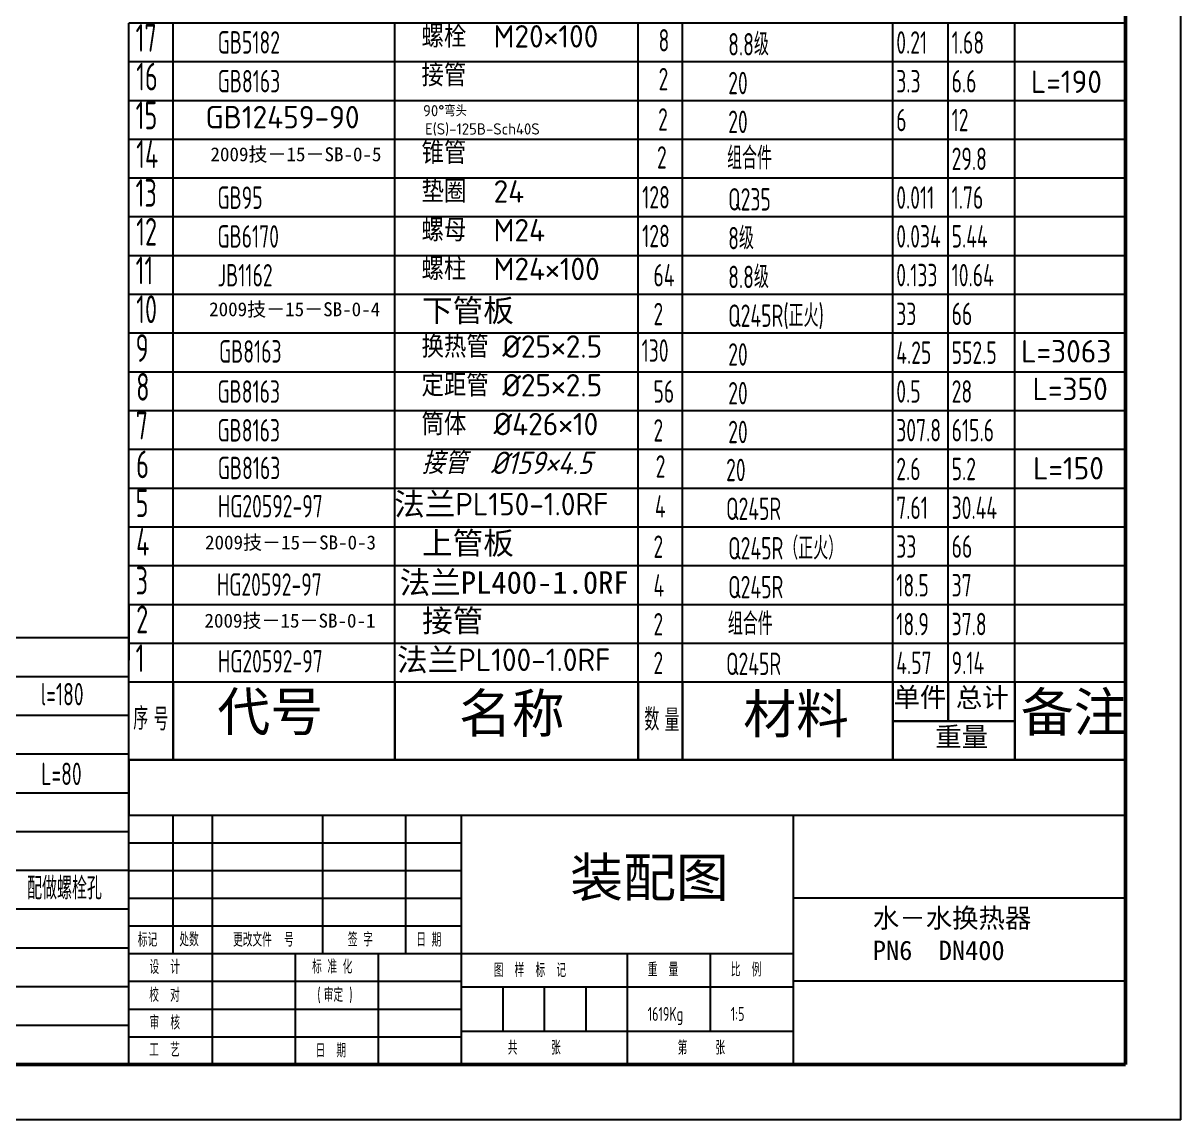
# Model space of a CAD drawing. Header units: millimetres. Extents: x -1137 to 3068, y -1656 to 1314.
# Drawn here: x 2023 to 3068, y -1656 to -666 of the extents above; entities that cross this region are included whole.
import ezdxf

# ---------------------------------------------------------------- set-up
doc = ezdxf.new("R2010")
doc.units = ezdxf.units.MM
doc.styles.add('GB', font='gbeitc.shx', dxfattribs={"bigfont": 'hztxt.shx'})
doc.styles.add('HZ', font='Tssdeng.shx', dxfattribs={"bigfont": 'hztxt.shx'})
doc.styles.get("Standard").update_dxf_attribs({"font": 'Tssdeng.shx', "bigfont": 'hztxt.shx'})
doc.styles.add('标准', font='Tssdeng.shx', dxfattribs={"bigfont": 'hztxt.shx'})

msp = doc.modelspace()

# ---------------------------------------------------------------- linework, layer by layer
at = {"lineweight": -3}
for p, q in [((3068.2, -1655.9), (3068.2, 1314.1)), ((3018.2, -665.9), (2118.2, -665.9)), ((2118.2, -700.9), (2118.2, -665.9)), ((2158.2, -700.9), (2158.2, -665.9)), ((2358.2, -700.9), (2358.2, -665.9)), ((2578.2, -700.9), (2578.2, -665.9)), ((2618.2, -700.9), (2618.2, -665.9)), ((2808.2, -700.9), (2808.2, -665.9)), ((2858.2, -700.9), (2858.2, -665.9)), ((2918.2, -700.9), (2918.2, -665.9)), ((3018.2, -700.9), (3018.2, -665.9)), ((3018.2, -700.9), (2118.2, -700.9)), ((2118.2, -735.9), (2118.2, -700.9)), ((2158.2, -700.9), (2118.2, -700.9)), ((3018.2, -700.9), (2118.2, -700.9)), ((2158.2, -735.9), (2158.2, -700.9)), ((2358.2, -700.9), (2158.2, -700.9)), ((2358.2, -735.9), (2358.2, -700.9)), ((2578.2, -700.9), (2358.2, -700.9)), ((2578.2, -735.9), (2578.2, -700.9)), ((2618.2, -700.9), (2578.2, -700.9)), ((2618.2, -735.9), (2618.2, -700.9)), ((2808.2, -700.9), (2618.2, -700.9)), ((2808.2, -735.9), (2808.2, -700.9)), ((2858.2, -700.9), (2808.2, -700.9)), ((2858.2, -735.9), (2858.2, -700.9)), ((2918.2, -700.9), (2858.2, -700.9)), ((2918.2, -735.9), (2918.2, -700.9)), ((3018.2, -700.9), (2918.2, -700.9)), ((3018.2, -735.9), (3018.2, -700.9)), ((3018.2, -735.9), (2118.2, -735.9)), ((2118.2, -770.9), (2118.2, -735.9)), ((3018.2, -735.9), (2118.2, -735.9)), ((2158.2, -770.9), (2158.2, -735.9)), ((2358.2, -770.9), (2358.2, -735.9)), ((2578.2, -770.9), (2578.2, -735.9)), ((2618.2, -770.9), (2618.2, -735.9)), ((2808.2, -770.9), (2808.2, -735.9)), ((2858.2, -770.9), (2858.2, -735.9)), ((2918.2, -770.9), (2918.2, -735.9)), ((3018.2, -770.9), (3018.2, -735.9)), ((3018.2, -770.9), (2118.2, -770.9)), ((2118.2, -805.9), (2118.2, -770.9)), ((2158.2, -770.9), (2118.2, -770.9)), ((3018.2, -770.9), (2118.2, -770.9)), ((2158.2, -805.9), (2158.2, -770.9)), ((2358.2, -770.9), (2158.2, -770.9)), ((2358.2, -805.9), (2358.2, -770.9)), ((2578.2, -770.9), (2358.2, -770.9)), ((2578.2, -805.9), (2578.2, -770.9)), ((2618.2, -770.9), (2578.2, -770.9)), ((2618.2, -805.9), (2618.2, -770.9)), ((2808.2, -770.9), (2618.2, -770.9)), ((2808.2, -805.9), (2808.2, -770.9)), ((2858.2, -770.9), (2808.2, -770.9)), ((2858.2, -805.9), (2858.2, -770.9)), ((2918.2, -770.9), (2858.2, -770.9)), ((2918.2, -805.9), (2918.2, -770.9)), ((3018.2, -770.9), (2918.2, -770.9)), ((3018.2, -805.9), (3018.2, -770.9)), ((3018.2, -805.9), (2118.2, -805.9)), ((2118.2, -840.9), (2118.2, -805.9)), ((3018.2, -805.9), (2118.2, -805.9)), ((2158.2, -840.9), (2158.2, -805.9)), ((2358.2, -840.9), (2358.2, -805.9)), ((2578.2, -840.9), (2578.2, -805.9)), ((2618.2, -840.9), (2618.2, -805.9)), ((2808.2, -840.9), (2808.2, -805.9)), ((2858.2, -840.9), (2858.2, -805.9)), ((2918.2, -840.9), (2918.2, -805.9)), ((3018.2, -840.9), (3018.2, -805.9)), ((3018.2, -840.9), (2118.2, -840.9)), ((2118.2, -875.9), (2118.2, -840.9)), ((2158.2, -840.9), (2118.2, -840.9)), ((3018.2, -840.9), (2118.2, -840.9)), ((2158.2, -875.9), (2158.2, -840.9)), ((2358.2, -840.9), (2158.2, -840.9)), ((2358.2, -875.9), (2358.2, -840.9)), ((2578.2, -840.9), (2358.2, -840.9)), ((2578.2, -875.9), (2578.2, -840.9)), ((2618.2, -840.9), (2578.2, -840.9)), ((2618.2, -875.9), (2618.2, -840.9)), ((2808.2, -840.9), (2618.2, -840.9)), ((2808.2, -875.9), (2808.2, -840.9)), ((2858.2, -840.9), (2808.2, -840.9)), ((2858.2, -875.9), (2858.2, -840.9)), ((2918.2, -840.9), (2858.2, -840.9)), ((2918.2, -875.9), (2918.2, -840.9)), ((3018.2, -840.9), (2918.2, -840.9)), ((3018.2, -875.9), (3018.2, -840.9)), ((3018.2, -875.9), (2118.2, -875.9)), ((2118.2, -910.9), (2118.2, -875.9)), ((3018.2, -875.9), (2118.2, -875.9)), ((2158.2, -910.9), (2158.2, -875.9)), ((2358.2, -910.9), (2358.2, -875.9)), ((2578.2, -910.9), (2578.2, -875.9)), ((2618.2, -910.9), (2618.2, -875.9)), ((2808.2, -910.9), (2808.2, -875.9)), ((2858.2, -910.9), (2858.2, -875.9)), ((2918.2, -910.9), (2918.2, -875.9)), ((3018.2, -910.9), (3018.2, -875.9)), ((3018.2, -910.9), (2118.2, -910.9)), ((2118.2, -945.9), (2118.2, -910.9)), ((2158.2, -910.9), (2118.2, -910.9)), ((3018.2, -910.9), (2118.2, -910.9)), ((2158.2, -945.9), (2158.2, -910.9)), ((2358.2, -910.9), (2158.2, -910.9)), ((2358.2, -945.9), (2358.2, -910.9)), ((2578.2, -910.9), (2358.2, -910.9)), ((2578.2, -945.9), (2578.2, -910.9)), ((2618.2, -910.9), (2578.2, -910.9)), ((2618.2, -945.9), (2618.2, -910.9)), ((2808.2, -910.9), (2618.2, -910.9)), ((2808.2, -945.9), (2808.2, -910.9)), ((2858.2, -910.9), (2808.2, -910.9)), ((2858.2, -945.9), (2858.2, -910.9)), ((2918.2, -910.9), (2858.2, -910.9)), ((2918.2, -945.9), (2918.2, -910.9)), ((3018.2, -910.9), (2918.2, -910.9)), ((3018.2, -945.9), (3018.2, -910.9)), ((3018.2, -945.9), (2118.2, -945.9)), ((2118.2, -980.9), (2118.2, -945.9)), ((3018.2, -945.9), (2118.2, -945.9)), ((2158.2, -980.9), (2158.2, -945.9)), ((2358.2, -980.9), (2358.2, -945.9)), ((2578.2, -980.9), (2578.2, -945.9)), ((2618.2, -980.9), (2618.2, -945.9)), ((2808.2, -980.9), (2808.2, -945.9)), ((2858.2, -980.9), (2858.2, -945.9)), ((2918.2, -980.9), (2918.2, -945.9)), ((3018.2, -980.9), (3018.2, -945.9)), ((3018.2, -980.9), (2118.2, -980.9)), ((2118.2, -1015.9), (2118.2, -980.9)), ((2158.2, -980.9), (2118.2, -980.9)), ((3018.2, -980.9), (2118.2, -980.9)), ((2158.2, -1015.9), (2158.2, -980.9)), ((2358.2, -980.9), (2158.2, -980.9)), ((2358.2, -1015.9), (2358.2, -980.9)), ((2578.2, -980.9), (2358.2, -980.9)), ((2578.2, -1015.9), (2578.2, -980.9)), ((2618.2, -980.9), (2578.2, -980.9)), ((2618.2, -1015.9), (2618.2, -980.9)), ((2808.2, -980.9), (2618.2, -980.9)), ((2808.2, -1015.9), (2808.2, -980.9)), ((2858.2, -980.9), (2808.2, -980.9)), ((2858.2, -1015.9), (2858.2, -980.9)), ((2918.2, -980.9), (2858.2, -980.9)), ((2918.2, -1015.9), (2918.2, -980.9)), ((3018.2, -980.9), (2918.2, -980.9)), ((3018.2, -1015.9), (3018.2, -980.9)), ((3018.2, -1015.9), (2118.2, -1015.9)), ((2118.2, -1050.9), (2118.2, -1015.9)), ((3018.2, -1015.9), (2118.2, -1015.9)), ((2158.2, -1050.9), (2158.2, -1015.9)), ((2358.2, -1050.9), (2358.2, -1015.9)), ((2578.2, -1050.9), (2578.2, -1015.9)), ((2618.2, -1050.9), (2618.2, -1015.9)), ((2808.2, -1050.9), (2808.2, -1015.9)), ((2858.2, -1050.9), (2858.2, -1015.9)), ((2918.2, -1050.9), (2918.2, -1015.9)), ((3018.2, -1050.9), (3018.2, -1015.9)), ((3018.2, -1050.9), (2118.2, -1050.9)), ((2118.2, -1085.9), (2118.2, -1050.9)), ((2158.2, -1050.9), (2118.2, -1050.9)), ((3018.2, -1050.9), (2118.2, -1050.9)), ((2158.2, -1085.9), (2158.2, -1050.9)), ((2358.2, -1050.9), (2158.2, -1050.9)), ((2358.2, -1085.9), (2358.2, -1050.9)), ((2578.2, -1050.9), (2358.2, -1050.9)), ((2578.2, -1085.9), (2578.2, -1050.9)), ((2618.2, -1050.9), (2578.2, -1050.9)), ((2618.2, -1085.9), (2618.2, -1050.9)), ((2808.2, -1050.9), (2618.2, -1050.9)), ((2808.2, -1085.9), (2808.2, -1050.9)), ((2858.2, -1050.9), (2808.2, -1050.9)), ((2858.2, -1085.9), (2858.2, -1050.9)), ((2918.2, -1050.9), (2858.2, -1050.9)), ((2918.2, -1085.9), (2918.2, -1050.9)), ((3018.2, -1050.9), (2918.2, -1050.9)), ((3018.2, -1085.9), (3018.2, -1050.9)), ((3018.2, -1085.9), (2118.2, -1085.9)), ((2118.2, -1120.9), (2118.2, -1085.9)), ((3018.2, -1085.9), (2118.2, -1085.9)), ((2158.2, -1120.9), (2158.2, -1085.9)), ((2358.2, -1120.9), (2358.2, -1085.9)), ((2578.2, -1120.9), (2578.2, -1085.9)), ((2618.2, -1120.9), (2618.2, -1085.9)), ((2808.2, -1120.9), (2808.2, -1085.9)), ((2858.2, -1120.9), (2858.2, -1085.9)), ((2918.2, -1120.9), (2918.2, -1085.9)), ((3018.2, -1120.9), (3018.2, -1085.9)), ((3018.2, -1120.9), (2118.2, -1120.9)), ((2118.2, -1155.9), (2118.2, -1120.9)), ((2158.2, -1120.9), (2118.2, -1120.9)), ((3018.2, -1120.9), (2118.2, -1120.9)), ((2158.2, -1155.9), (2158.2, -1120.9)), ((2358.2, -1120.9), (2158.2, -1120.9)), ((2358.2, -1155.9), (2358.2, -1120.9)), ((2578.2, -1120.9), (2358.2, -1120.9)), ((2578.2, -1155.9), (2578.2, -1120.9)), ((2618.2, -1120.9), (2578.2, -1120.9)), ((2618.2, -1155.9), (2618.2, -1120.9)), ((2808.2, -1120.9), (2618.2, -1120.9)), ((2808.2, -1155.9), (2808.2, -1120.9)), ((2858.2, -1120.9), (2808.2, -1120.9)), ((2858.2, -1155.9), (2858.2, -1120.9)), ((2918.2, -1120.9), (2858.2, -1120.9)), ((2918.2, -1155.9), (2918.2, -1120.9)), ((3018.2, -1120.9), (2918.2, -1120.9)), ((3018.2, -1155.9), (3018.2, -1120.9)), ((3018.2, -1155.9), (2118.2, -1155.9)), ((2118.2, -1190.9), (2118.2, -1155.9)), ((3018.2, -1155.9), (2118.2, -1155.9)), ((2158.2, -1190.9), (2158.2, -1155.9)), ((2358.2, -1190.9), (2358.2, -1155.9)), ((2578.2, -1190.9), (2578.2, -1155.9)), ((2618.2, -1190.9), (2618.2, -1155.9)), ((2808.2, -1190.9), (2808.2, -1155.9)), ((2858.2, -1190.9), (2858.2, -1155.9)), ((2918.2, -1190.9), (2918.2, -1155.9)), ((3018.2, -1190.9), (3018.2, -1155.9)), ((2118.2, -1220.9), (2118.2, -1185.9)), ((3018.2, -1190.9), (2118.2, -1190.9)), ((2118.2, -1225.9), (2118.2, -1190.9)), ((2158.2, -1190.9), (2118.2, -1190.9)), ((3018.2, -1190.9), (2118.2, -1190.9)), ((2118.2, -1190.9), (2118.2, -1240.9)), ((2158.2, -1225.9), (2158.2, -1190.9)), ((2358.2, -1190.9), (2158.2, -1190.9)), ((2358.2, -1225.9), (2358.2, -1190.9)), ((2578.2, -1190.9), (2358.2, -1190.9)), ((2578.2, -1225.9), (2578.2, -1190.9)), ((2618.2, -1190.9), (2578.2, -1190.9)), ((2618.2, -1225.9), (2618.2, -1190.9)), ((2808.2, -1190.9), (2618.2, -1190.9)), ((2808.2, -1225.9), (2808.2, -1190.9)), ((2858.2, -1190.9), (2808.2, -1190.9)), ((2858.2, -1225.9), (2858.2, -1190.9)), ((2918.2, -1190.9), (2858.2, -1190.9)), ((2918.2, -1225.9), (2918.2, -1190.9)), ((3018.2, -1190.9), (2918.2, -1190.9)), ((3018.2, -1225.9), (3018.2, -1190.9)), ((2118.2, -1220.9), (1218.2, -1220.9)), ((2118.2, -1220.9), (1218.2, -1220.9)), ((2118.2, -1220.9), (1218.2, -1220.9)), ((2118.2, -1255.9), (2118.2, -1220.9)), ((3018.2, -1225.9), (2118.2, -1225.9)), ((2118.2, -1260.9), (2118.2, -1225.9)), ((3018.2, -1225.9), (2118.2, -1225.9)), ((2158.2, -1260.9), (2158.2, -1225.9)), ((2358.2, -1260.9), (2358.2, -1225.9)), ((2578.2, -1260.9), (2578.2, -1225.9)), ((2618.2, -1260.9), (2618.2, -1225.9)), ((2808.2, -1260.9), (2808.2, -1225.9)), ((2858.2, -1260.9), (2858.2, -1225.9)), ((2918.2, -1260.9), (2918.2, -1225.9)), ((3018.2, -1260.9), (3018.2, -1225.9)), ((2118.2, -1255.9), (1218.2, -1255.9)), ((2118.2, -1255.9), (1218.2, -1255.9)), ((2118.2, -1290.9), (2118.2, -1255.9)), ((2118.2, -1330.9), (2118.2, -1260.9)), ((2158.2, -1260.9), (2118.2, -1260.9)), ((3018.2, -1260.9), (2118.2, -1260.9)), ((2158.2, -1260.9), (2158.2, -1330.9)), ((2158.2, -1330.9), (2158.2, -1260.9)), ((2358.2, -1260.9), (2158.2, -1260.9)), ((2358.2, -1260.9), (2358.2, -1330.9)), ((2358.2, -1330.9), (2358.2, -1260.9)), ((2578.2, -1260.9), (2358.2, -1260.9)), ((2578.2, -1260.9), (2578.2, -1330.9)), ((2578.2, -1330.9), (2578.2, -1260.9)), ((2618.2, -1260.9), (2578.2, -1260.9)), ((2618.2, -1260.9), (2618.2, -1330.9)), ((2618.2, -1330.9), (2618.2, -1260.9)), ((2808.2, -1260.9), (2618.2, -1260.9)), ((2808.2, -1260.9), (2808.2, -1330.9)), ((2808.2, -1295.9), (2808.2, -1260.9)), ((2858.2, -1260.9), (2808.2, -1260.9)), ((2858.2, -1260.9), (2858.2, -1295.9)), ((2858.2, -1295.9), (2858.2, -1260.9)), ((2918.2, -1260.9), (2858.2, -1260.9)), ((2918.2, -1260.9), (2918.2, -1295.9)), ((2918.2, -1330.9), (2918.2, -1260.9)), ((3018.2, -1260.9), (2918.2, -1260.9)), ((3018.2, -1260.9), (3018.2, -1330.9)), ((3018.2, -1330.9), (3018.2, -1260.9)), ((3018.2, -1260.9), (3018.2, -1330.9)), ((2118.2, -1290.9), (1218.2, -1290.9)), ((2118.2, -1290.9), (1218.2, -1290.9)), ((2118.2, -1290.9), (2018.2, -1290.9)), ((2118.2, -1325.9), (2118.2, -1290.9)), ((2808.2, -1330.9), (2808.2, -1295.9)), ((2918.2, -1295.9), (2808.2, -1295.9)), ((2808.2, -1295.9), (2858.2, -1295.9)), ((2858.2, -1295.9), (2918.2, -1295.9)), ((2918.2, -1295.9), (2918.2, -1330.9)), ((2118.2, -1325.9), (1218.2, -1325.9)), ((2118.2, -1325.9), (1218.2, -1325.9)), ((2118.2, -1360.9), (2118.2, -1325.9)), ((2118.2, -1360.9), (2118.2, -1325.9)), ((2118.2, -1330.9), (2158.2, -1330.9)), ((3018.2, -1330.9), (2118.2, -1330.9)), ((2118.2, -1330.9), (2118.2, -1380.9)), ((2158.2, -1330.9), (2358.2, -1330.9)), ((2358.2, -1330.9), (2578.2, -1330.9)), ((2578.2, -1330.9), (2618.2, -1330.9)), ((2618.2, -1330.9), (2808.2, -1330.9)), ((2808.2, -1330.9), (2918.2, -1330.9)), ((2918.2, -1330.9), (3018.2, -1330.9)), ((3018.2, -1380.9), (3018.2, -1330.9)), ((2118.2, -1360.9), (1218.2, -1360.9)), ((2118.2, -1360.9), (1218.2, -1360.9)), ((2118.2, -1360.9), (1218.2, -1360.9)), ((2118.2, -1360.9), (1218.2, -1360.9)), ((2118.2, -1360.9), (1218.2, -1360.9)), ((2118.2, -1360.9), (2018.2, -1360.9)), ((2118.2, -1395.9), (2118.2, -1360.9)), ((2118.2, -1605.9), (2118.2, -1380.9)), ((2118.2, -1380.9), (3018.2, -1380.9)), ((2118.2, -1380.9), (3018.2, -1380.9)), ((2158.2, -1505.9), (2158.2, -1380.9)), ((2193.2, -1380.9), (2193.2, -1605.9)), ((2293.2, -1505.9), (2293.2, -1380.9)), ((2368.2, -1505.9), (2368.2, -1380.9)), ((2418.2, -1380.9), (2418.2, -1605.9)), ((2718.2, -1380.9), (2718.2, -1605.9)), ((3018.2, -1380.9), (3018.2, -1605.9)), ((2118.2, -1395.9), (1218.2, -1395.9)), ((2118.2, -1395.9), (1218.2, -1395.9)), ((2118.2, -1430.9), (2118.2, -1395.9)), ((2118.2, -1405.9), (2418.2, -1405.9)), ((2118.2, -1430.9), (1218.2, -1430.9)), ((2118.2, -1430.9), (1218.2, -1430.9)), ((2118.2, -1430.9), (2018.2, -1430.9)), ((2118.2, -1430.9), (2418.2, -1430.9)), ((2118.2, -1465.9), (2118.2, -1430.9)), ((2118.2, -1455.9), (2418.2, -1455.9)), ((3018.2, -1455.9), (2718.2, -1455.9)), ((2118.2, -1465.9), (1218.2, -1465.9)), ((2118.2, -1465.9), (1218.2, -1465.9)), ((2118.2, -1500.9), (2118.2, -1465.9)), ((2118.2, -1480.9), (2418.2, -1480.9)), ((2118.2, -1500.9), (1218.2, -1500.9)), ((2118.2, -1500.9), (1218.2, -1500.9)), ((2118.2, -1500.9), (2018.2, -1500.9)), ((2118.2, -1535.9), (2118.2, -1500.9)), ((2118.2, -1505.9), (2718.2, -1505.9)), ((2268.2, -1505.9), (2268.2, -1605.9)), ((2343.2, -1505.9), (2343.2, -1605.9)), ((2568.2, -1505.9), (2568.2, -1605.9)), ((2643.2, -1505.9), (2643.2, -1575.9)), ((2118.2, -1535.9), (1218.2, -1535.9)), ((2118.2, -1535.9), (1218.2, -1535.9)), ((2118.2, -1530.9), (2418.2, -1530.9)), ((2118.2, -1570.9), (2118.2, -1535.9)), ((2418.2, -1535.9), (2718.2, -1535.9)), ((2455.7, -1535.9), (2455.7, -1575.9)), ((2493.2, -1535.9), (2493.2, -1575.9)), ((2530.7, -1535.9), (2530.7, -1575.9)), ((3018.2, -1530.9), (2718.2, -1530.9)), ((2118.2, -1555.9), (2418.2, -1555.9)), ((2118.2, -1570.9), (1218.2, -1570.9)), ((2118.2, -1570.9), (1218.2, -1570.9)), ((2118.2, -1570.9), (2018.2, -1570.9)), ((2118.2, -1605.9), (2118.2, -1570.9)), ((2418.2, -1575.9), (2718.2, -1575.9)), ((2118.2, -1580.9), (2268.2, -1580.9)), ((2268.2, -1580.9), (2418.2, -1580.9)), ((2118.2, -1605.9), (1218.2, -1605.9)), ((2118.2, -1605.9), (1218.2, -1605.9)), ((3018.2, -1605.9), (2118.2, -1605.9)), ((3068.2, -1655.9), (-1136.8, -1655.9))]:
    msp.add_line(p, q, dxfattribs=at)
at = {"lineweight": 50}
for q in [(3018.2, 1264.1), (-1011.8, -1605.9)]:
    msp.add_line((3018.2, -1605.9), q, dxfattribs=at)

# ---------------------------------------------------------------- texts
at = {"lineweight": -3, "style": '标准', "width": 0.667}
for s, height, p in [('17', 25, (2124.2, -691.7)), ('GB5182', 20.25, (2198.3, -693.4)), ('8', 20.2, (2596.5, -691.5)), ('8.8级', 20.25, (2659.4, -695.1)), ('0.21', 20.25, (2811.2, -693.5)), ('1.68', 20.25, (2861.2, -693.5)), ('16', 25, (2124.7, -726.7)), ('GB8163', 20.25, (2198.3, -728.4)), ('2', 20.2, (2596.5, -726.5)), ('20', 20.25, (2659.4, -730.1)), ('3.3', 20.25, (2811.2, -728.5)), ('6.6', 20.25, (2861.2, -728.5)), ('15', 25, (2124.2, -761.7)), ('2', 20.2, (2596.1, -762.9)), ('20', 20.25, (2659.4, -765.1)), ('6', 20.2, (2811.2, -763.5)), ('12', 20.25, (2861.2, -763.5)), ('14', 25, (2124.7, -796.7)), ('2', 20.2, (2595.1, -797.2)), ('组合件', 20.25, (2658.4, -797.8)), ('29.8', 20.25, (2861.2, -798.5)), ('13', 25, (2124.2, -831.7)), ('GB95', 20.25, (2198.1, -833.6)), ('128', 20.25, (2581.7, -833.2)), ('Q235', 20.25, (2659.4, -835.1)), ('0.011', 20.25, (2811.2, -833.5)), ('1.76', 20.25, (2861.2, -833.5)), ('12', 25, (2124.7, -866.7)), ('GB6170', 20.25, (2198.1, -868.6)), ('128', 20.25, (2581.7, -868.2)), ('8级', 20.25, (2659.4, -870.1)), ('0.034', 20.25, (2811.2, -868.5)), ('5.44', 20.25, (2861.2, -868.5)), ('11', 25, (2124.2, -901.7)), ('JB1162', 20.25, (2198.1, -903.6)), ('64', 20.25, (2591.9, -903.6)), ('8.8级', 20.25, (2659.4, -905.1)), ('0.133', 20.25, (2811.2, -903.5)), ('10.64', 20.25, (2861.2, -903.5)), ('10', 25, (2124.7, -936.7)), ('2', 20.2, (2591.9, -938.6)), ('Q245R(正火)', 20.25, (2659.4, -940.1)), ('33', 20.25, (2811.2, -938.5)), ('66', 20.25, (2861.2, -938.5)), ('9', 25, (2124.2, -971.7)), ('130', 20.25, (2581.2, -971.6)), ('GB8163', 20.25, (2199.5, -972.4)), ('20', 20.25, (2659.4, -975.1)), ('4.25', 20.25, (2811.2, -973.5)), ('552.5', 20.25, (2861.2, -973.5)), ('8', 25, (2124.7, -1006.7)), ('GB8163', 20.25, (2198.1, -1008.6)), ('56', 20.25, (2591.9, -1008.6)), ('20', 20.25, (2659.4, -1010.1)), ('0.5', 20.25, (2811.2, -1008.5)), ('28', 20.25, (2861.2, -1008.5)), ('7', 25, (2124.2, -1041.7)), ('GB8163', 20.25, (2198.1, -1043.6)), ('2', 20.2, (2591.9, -1043.6)), ('307.8', 20.25, (2811.2, -1043.5)), ('615.6', 20.25, (2861.2, -1043.5)), ('20', 20.25, (2659.4, -1045.1)), ('6', 25, (2124.7, -1076.7)), ('2', 20.2, (2593.9, -1076.2)), ('GB8163', 20.25, (2198.4, -1077.6)), ('20', 20.25, (2657.5, -1079.4)), ('2.6', 20.25, (2811.2, -1078.5)), ('5.2', 20.25, (2861.2, -1078.5)), ('5', 25, (2124.2, -1111.7)), ('HG20592-97 ', 20.25, (2198.5, -1112.1)), ('4', 20.2, (2593.2, -1112.2)), ('Q245R', 20.25, (2657.5, -1114.4)), ('7.61', 20.25, (2811.2, -1113.5)), ('30.44', 20.25, (2861.2, -1113.5)), ('4', 25, (2124.7, -1146.7)), ('2', 20.2, (2591.9, -1148.6)), ('Q245R（正火）', 20.25, (2659.4, -1150.1)), ('33', 20.25, (2811.2, -1148.5)), ('66', 20.25, (2861.2, -1148.5)), ('3', 25, (2124.2, -1181.7)), ('HG20592-97 ', 20.25, (2197.6, -1182.8)), ('4', 20.2, (2591.9, -1183.6)), ('Q245R', 20.25, (2659.4, -1185.1)), ('18.5', 20.25, (2811.2, -1183.5)), ('37', 20.25, (2861.2, -1183.5)), ('2', 25, (2124.7, -1216.7)), ('2', 20.2, (2591.9, -1218.6)), ('组合件', 20.25, (2659.1, -1218.2)), ('18.9', 20.25, (2811.2, -1218.5)), ('37.8', 20.25, (2861.2, -1218.5)), ('1', 25, (2124.2, -1251.7)), ('HG20592-97 ', 20.25, (2198.5, -1252.1)), ('2', 20.2, (2591.9, -1253.6)), ('4.57', 20.25, (2811.2, -1253.5)), ('9.14', 20.25, (2861.2, -1253.5)), ('Q245R', 20.25, (2657.5, -1254.4)), ('l=180', 20.25, (2038.4, -1281.8)), ('序', 20.2, (2122.1, -1303.8)), ('号', 20.2, (2140.4, -1304.4)), ('数', 20.2, (2583.7, -1304.7)), ('量', 20.2, (2601.9, -1305.3)), ('L=80', 20.25, (2038.9, -1353.7)), ('配做螺栓孔', 20.25, (2026.2, -1457)), ('标记', 12.5, (2126.2, -1499.6)), ('处数', 12.5, (2163.7, -1499.4)), ('更改文件', 12.5, (2212.2, -1499.6)), ('号', 12.5, (2258.3, -1499.6)), ('签 字', 12.5, (2315.9, -1499.4)), ('日 期', 12.5, (2377.7, -1499.6)), ('设  计', 12.5, (2136.7, -1524.2)), ('标 准 化', 12.5, (2283.6, -1523.9)), ('图  样  标  记', 12.5, (2447.6, -1527.1)), ('重  量', 12.5, (2586.7, -1526.6)), ('比  例', 12.5, (2661.7, -1526.6)), ('校  对', 12.5, (2136.5, -1549.5)), ('(', 12.5, (2288.3, -1549.4)), ('审定', 12.5, (2294.1, -1549.4)), (')', 12.5, (2317.1, -1549.4)), ('1619Kg', 12.5, (2586.7, -1566.6)), ('1:5', 12.5, (2661.7, -1566.6)), ('审  核', 12.5, (2136.7, -1574.4)), ('工  艺', 12.5, (2136.5, -1599)), ('日  期', 12.5, (2286.7, -1599.6)), ('共      张', 12.5, (2460.3, -1597.1)), ('第     张', 12.5, (2613.8, -1597.1))]:
    msp.add_text(s, height=height, dxfattribs=at).set_placement(p)
at = {"lineweight": -3}
for s, height, p in [('GB12459-90', 20.25, (2187.3, -760.9)), ('90%%D弯头', 10.12, (2383.8, -750)), ('E(S)-125B-Sch40S', 10.125, (2385.6, -766.5))]:
    msp.add_text(s, height=height, dxfattribs=at).set_placement(p)
at = {"lineweight": -3, "char_height": 20.25, "width": 229.237, "attachment_point": 1}
for s, insert in [('螺栓  M20×100', (2382.4, -667.7)), ('接管', (2382.4, -702.7)), ('锥管', (2382.4, -772.7)), ('垫圈  24', (2382.4, -807.7)), ('螺母  M24', (2382.4, -842.7)), ('螺柱  M24×100', (2382.4, -877.7)), ('换热管 %%C25×2.5', (2382.4, -947.7)), ('定距管 %%C25×2.5', (2382.4, -982.7)), ('筒体  %%C426×10', (2382.4, -1017.7))]:
    msp.add_mtext(s, dxfattribs=dict(at, insert=insert))
at = {"lineweight": -3, "char_height": 20.25, "attachment_point": 1}
for s, insert, width, style in [('L=190', (2932.8, -708.7), 229.237, 'HZ'), ('{\\fFangSong_GB2312|b0|i0|c134|p34;下管板}', (2382.9, -915.2), 229.237, '标准'), ('L=3063', (2924, -952), 229.237, 'HZ'), ('L=350', (2934.3, -986), 229.237, 'HZ'), ('接管  %%C159{\\Fgbeitc,hztxt|c0;×}4.5', (2382.4, -1052.7), 229.237, 'GB'), ('L=150', (2934.7, -1057.6), 229.237, 'HZ'), ('{\\fFangSong_GB2312|b0|i0|c134|p34;法兰}PL150-1.0RF', (2357.7, -1090), 261.339, '标准'), ('{\\fFangSong_GB2312|b0|i0|c134|p34;上管板}', (2382.9, -1125.2), 229.237, '标准'), ('{\\fFangSong_GB2312|b0|i0|c134|p34;法兰PL400-1.0RF}', (2362.7, -1160.7), 229.237, '标准'), ('{\\fFangSong_GB2312|b0|i0|c134|p34;接管 }', (2382.9, -1195.2), 229.237, '标准'), ('{\\fFangSong_GB2312|b0|i0|c134|p34;法兰}PL100-1.0RF', (2360.3, -1230.5), 269.359, '标准')]:
    msp.add_mtext(s, dxfattribs=dict(at, insert=insert, width=width, style=style))
at = {"lineweight": -3, "attachment_point": 1, "style": '标准'}
for s, insert, char_height in [('{\\fFangSong_GB2312|b0|i0|c134|p34;2009技－15－SB-0-5}', (2191.8, -778), 12.6), ('{\\fFangSong_GB2312|b0|i0|c134|p34;2009技－15－SB-0-4}', (2190.6, -917.9), 12.6), ('{\\fFangSong_GB2312|b0|i0|c134|p34;2009技－15－SB-0-3}', (2186.9, -1128.4), 12.6), ('{\\fFangSong_GB2312|b0|i0|c134|p34;2009技－15－SB-0-1}', (2186.4, -1199), 12.6), ('\\fFangSong_GB2312|b0|i0|p34;单件', (2808.7, -1265.6), 17.5), ('\\fFangSong_GB2312|b0|i0|p34;总计', (2865, -1266), 17.5), ('\\fFangSong_GB2312|b0|i0|p34;备注', (2923.7, -1270.3), 35), ('\\fFangSong_GB2312|b0|i0|p34;代号', (2198, -1269.9), 35), ('\\fFangSong_GB2312|b0|i0|p34;名称', (2416.2, -1271.4), 35), ('\\fFangSong_GB2312|b0|i0|p34;材料', (2673, -1272), 35), ('\\fFangSong_GB2312|b0|i0|p34;重量', (2846.4, -1301.4), 17.5), ('\\fFangSong_GB2312|b0|i0|p34;装配图', (2516.7, -1419.5), 35)]:
    msp.add_mtext(s, dxfattribs=dict(at, insert=insert, char_height=char_height))
at = {"insert": (2790, -1465), "char_height": 17.5, "attachment_point": 1, "style": '标准'}
msp.add_mtext('{\\fFangSong_GB2312|b0|i0|c134|p34;水－水换热器\\PPN6  DN400}', dxfattribs=at)

doc.saveas('drawing.dxf')
